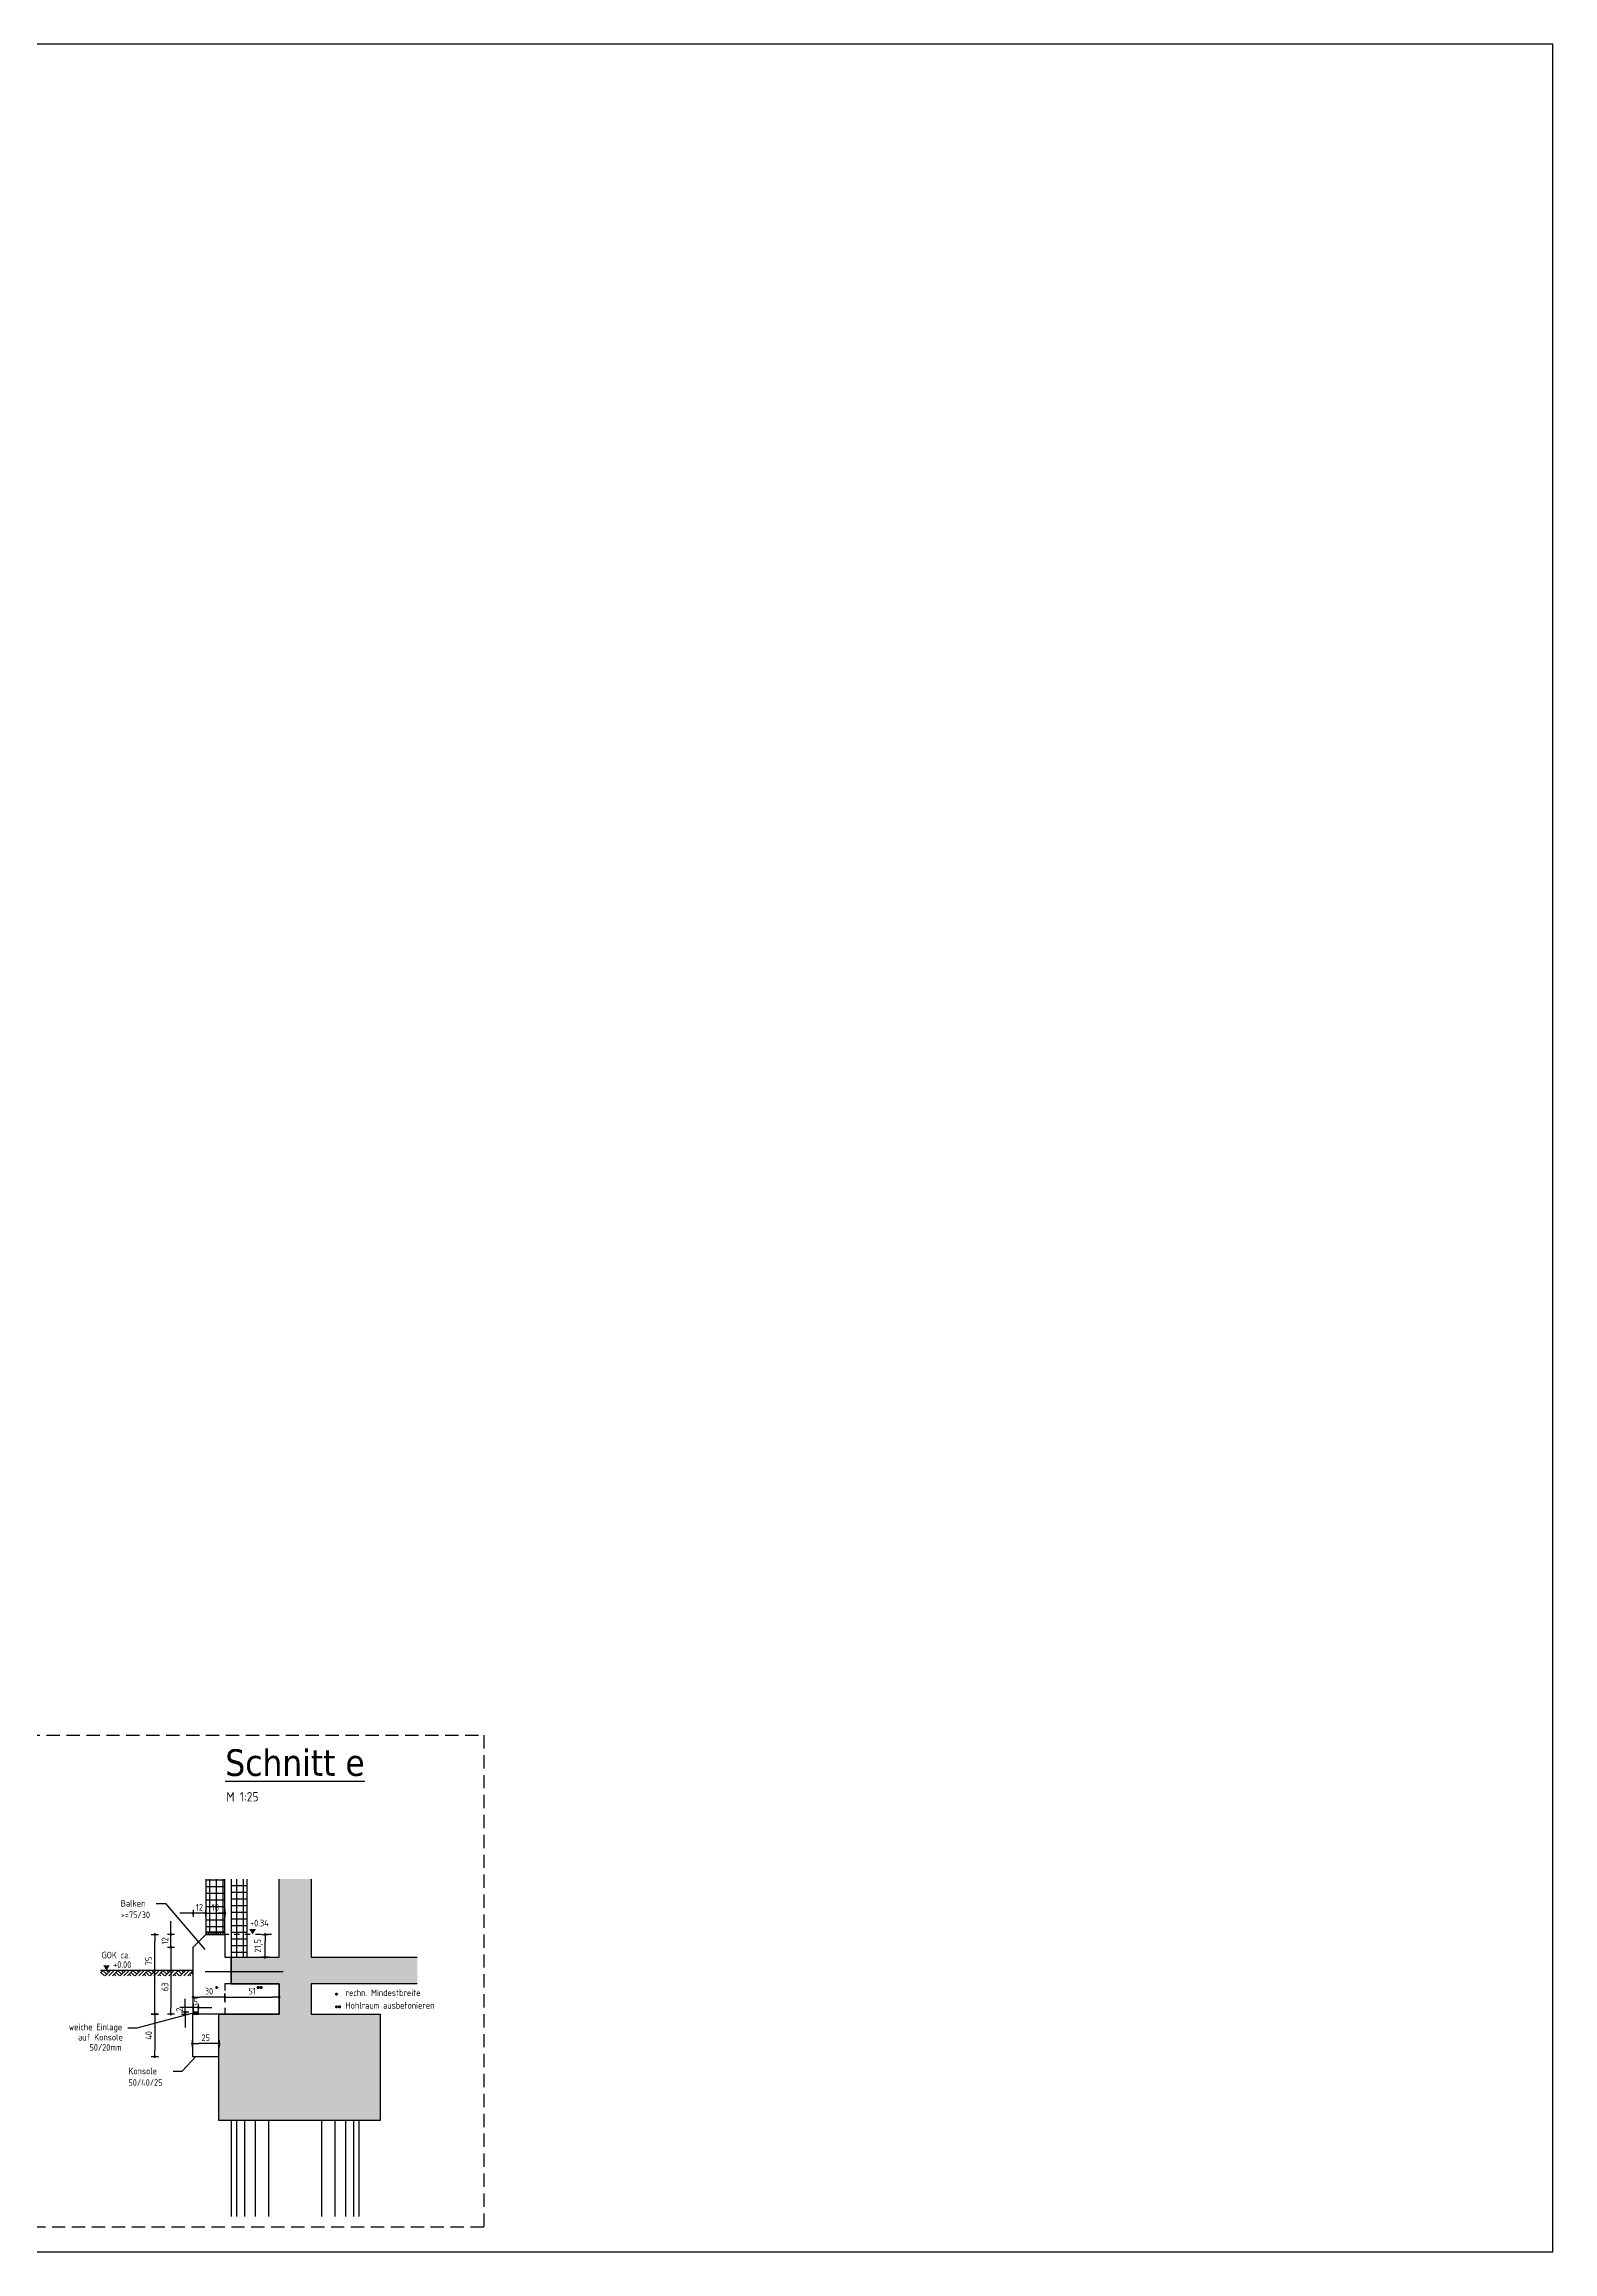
# Model space of a CAD drawing. Extents: x -17 to 300, y 24 to 138.
# Drawn here: x 271.89 to 300.28, y 96.59 to 138.14 of the extents above; entities that cross this region are included whole.
import ezdxf

# ---------------------------------------------------------------- set-up
doc = ezdxf.new("R2010")
doc.units = 0
doc.header["$LTSCALE"] = 0.5
doc.header["$MEASUREMENT"] = 0
doc.header["$PDMODE"] = 2
for name, pattern in [('AUSGEZOGEN', [1000.01, 1000, 0.01]), ('DOT', [0.175, 0.05, -0.125]), ('HIDDEN', [0.375, 0.25, -0.125]), ('STRICHLINIE', [0.75, 0.5, -0.25])]:
    doc.linetypes.add(name, pattern=pattern)
doc.layers.get('Defpoints').update_dxf_attribs({"linetype": 'CONTINUOUS'})
doc.layers.add('ANSICHTSFENSTER', color=7, linetype='CONTINUOUS', plot=False)
for name, color, linetype in [('BET-SCHN', 6, 'CONTINUOUS'), ('BETON', 7, 'CONTINUOUS'), ('DETAIL', 7, 'CONTINUOUS'), ('FASSADE', 115, 'CONTINUOUS'), ('koten', 7, 'CONTINUOUS'), ('Magerbeton', 9, 'CONTINUOUS'), ('MASSE', 7, 'CONTINUOUS'), ('SCHRAFF', 7, 'CONTINUOUS'), ('TEXT', 7, 'CONTINUOUS'), ('VERDECKT', 7, 'CONTINUOUS')]:
    doc.layers.add(name, color=color, linetype=linetype)
doc.styles.add('HELV', font='tahoma.ttf')
doc.styles.add('TXT', font='isocp.shx')
doc.dimstyles.new('DOT_I', dxfattribs={"dimscale": 0.5, "dimtxt": 0.25, "dimasz": 0.25, "dimexe": 0.1, "dimexo": 0.3, "dimgap": 0.1, "dimtad": 1, "dimdec": 3, "dimzin": 3, "dimtxsty": 'TXT', "dimblk": 'DOT', "dimblk1": 'DOT', "dimblk2": 'DOT', "dimsah": 1, "dimcen": 0.1, "dimse1": 1, "dimse2": 1, "dimazin": 0, "dimtfac": 1, "dimtdec": 4, "dimtix": 1, "dimtmove": 2, "dimatfit": 3, "dimldrblk": 'DOT', "dimfxl": 0, "dimtvp": 1, "dimtolj": 1, "dimtzin": 0, "dimarcsym": 0})

# ---------------------------------------------------------------- blocks, each defined once
blk = doc.blocks.new('DOT')
at = {"layer": 'MASSE', "color": 7, "linetype": 'Continuous'}
for p, q in [((0, 0), (-1, 0)), ((0, 0.54), (0, -0.54))]:
    blk.add_line(p, q, dxfattribs=at)
at = {"layer": 'MASSE', "color": 7, "linetype": 'Continuous', "const_width": 0.2}
blk.add_lwpolyline([(-0.1, 0, 1), (0.1, 0, 1)], format="xyb", close=True, dxfattribs=at)
blk = doc.blocks.new('*D113')
at = {"layer": 'Defpoints', "color": 0, "linetype": 'AUSGEZOGEN', "transparency": 16777216}
for p in [(274.688, 101.387), (274.688, 101.387), (275.288, 101.387)]:
    blk.add_point(p, dxfattribs=at)
at = {"layer": 'MASSE', "color": 0, "linetype": 'AUSGEZOGEN', "lineweight": -2, "transparency": 16777216}
blk.add_line((275.163, 101.387), (274.813, 101.387), dxfattribs=at)
at = {"layer": 'MASSE', "color": 0, "linetype": 'AUSGEZOGEN', "lineweight": -2, "transparency": 16777216, "xscale": 0.125, "yscale": 0.125, "zscale": 0.125, "rotation": 180}
blk.add_blockref('DOT', (274.688, 101.387), dxfattribs=at)
at = {"layer": 'MASSE', "color": 0, "linetype": 'AUSGEZOGEN', "lineweight": -2, "transparency": 16777216, "xscale": 0.125, "yscale": 0.125, "zscale": 0.125}
blk.add_blockref('DOT', (275.288, 101.387), dxfattribs=at)
at = {"layer": 'MASSE', "color": 0, "linetype": 'AUSGEZOGEN', "transparency": 16777216, "insert": (274.988, 101.5), "char_height": 0.125, "attachment_point": 5, "style": 'TXT'}
blk.add_mtext('\\A1;30', dxfattribs=at)
blk = doc.blocks.new('*D114')
at = {"layer": 'Defpoints', "color": 0, "linetype": 'AUSGEZOGEN', "transparency": 16777216}
for p in [(275.288, 101.387), (276.308, 101.387), (276.308, 101.387)]:
    blk.add_point(p, dxfattribs=at)
at = {"layer": 'MASSE', "color": 0, "linetype": 'AUSGEZOGEN', "lineweight": -2, "transparency": 16777216}
blk.add_line((275.413, 101.387), (276.183, 101.387), dxfattribs=at)
at = {"layer": 'MASSE', "color": 0, "linetype": 'AUSGEZOGEN', "lineweight": -2, "transparency": 16777216, "xscale": 0.125, "yscale": 0.125, "zscale": 0.125, "rotation": 180}
blk.add_blockref('DOT', (275.288, 101.387), dxfattribs=at)
at = {"layer": 'MASSE', "color": 0, "linetype": 'AUSGEZOGEN', "lineweight": -2, "transparency": 16777216, "xscale": 0.125, "yscale": 0.125, "zscale": 0.125}
blk.add_blockref('DOT', (276.308, 101.387), dxfattribs=at)
at = {"layer": 'MASSE', "color": 0, "linetype": 'AUSGEZOGEN', "transparency": 16777216, "insert": (275.798, 101.5), "char_height": 0.125, "attachment_point": 5, "style": 'TXT'}
blk.add_mtext('\\A1;51', dxfattribs=at)
blk = doc.blocks.new('*D115')
at = {"layer": 'Defpoints', "color": 0, "linetype": 'AUSGEZOGEN', "transparency": 16777216}
for p in [(273.967, 101.067), (273.967, 100.267), (273.967, 100.267)]:
    blk.add_point(p, dxfattribs=at)
at = {"layer": 'MASSE', "color": 0, "linetype": 'AUSGEZOGEN', "lineweight": -2, "transparency": 16777216}
blk.add_line((273.967, 100.942), (273.967, 100.392), dxfattribs=at)
at = {"layer": 'MASSE', "color": 0, "linetype": 'AUSGEZOGEN', "lineweight": -2, "transparency": 16777216, "xscale": 0.125, "yscale": 0.125, "zscale": 0.125}
for p, rotation in [((273.967, 101.067), 90), ((273.967, 100.267), 270)]:
    blk.add_blockref('DOT', p, dxfattribs=dict(at, rotation=rotation))
at = {"layer": 'MASSE', "color": 0, "linetype": 'AUSGEZOGEN', "transparency": 16777216, "insert": (273.855, 100.667), "char_height": 0.125, "attachment_point": 5, "rotation": 90, "style": 'TXT'}
blk.add_mtext('\\A1;40', dxfattribs=at)
blk = doc.blocks.new('*D116')
at = {"layer": 'Defpoints', "color": 0, "linetype": 'AUSGEZOGEN', "transparency": 16777216}
for p in [(273.967, 102.567), (273.967, 102.567), (273.967, 101.067)]:
    blk.add_point(p, dxfattribs=at)
at = {"layer": 'MASSE', "color": 0, "linetype": 'AUSGEZOGEN', "lineweight": -2, "transparency": 16777216}
blk.add_line((273.967, 101.192), (273.967, 102.442), dxfattribs=at)
at = {"layer": 'MASSE', "color": 0, "linetype": 'AUSGEZOGEN', "lineweight": -2, "transparency": 16777216, "xscale": 0.125, "yscale": 0.125, "zscale": 0.125}
for p, rotation in [((273.967, 102.567), 90), ((273.967, 101.067), 270)]:
    blk.add_blockref('DOT', p, dxfattribs=dict(at, rotation=rotation))
at = {"layer": 'MASSE', "color": 0, "linetype": 'AUSGEZOGEN', "transparency": 16777216, "insert": (273.855, 102.068), "char_height": 0.125, "attachment_point": 5, "rotation": 90, "style": 'TXT'}
blk.add_mtext('\\A1;75', dxfattribs=at)
blk = doc.blocks.new('*D144')
at = {"layer": 'Defpoints', "color": 0, "linetype": 'AUSGEZOGEN', "transparency": 16777216}
for p in [(274.272, 102.327), (274.272, 101.067), (274.272, 101.067)]:
    blk.add_point(p, dxfattribs=at)
at = {"layer": 'MASSE', "color": 0, "linetype": 'AUSGEZOGEN', "lineweight": -2, "transparency": 16777216}
blk.add_line((274.272, 102.202), (274.272, 101.192), dxfattribs=at)
at = {"layer": 'MASSE', "color": 0, "linetype": 'AUSGEZOGEN', "lineweight": -2, "transparency": 16777216, "xscale": 0.125, "yscale": 0.125, "zscale": 0.125}
for p, rotation in [((274.272, 102.327), 90), ((274.272, 101.067), 270)]:
    blk.add_blockref('DOT', p, dxfattribs=dict(at, rotation=rotation))
at = {"layer": 'MASSE', "color": 0, "linetype": 'AUSGEZOGEN', "transparency": 16777216, "insert": (274.16, 101.58), "char_height": 0.125, "attachment_point": 5, "rotation": 90, "style": 'TXT'}
blk.add_mtext('\\A1;63', dxfattribs=at)
blk = doc.blocks.new('*D145')
at = {"layer": 'Defpoints', "color": 0, "linetype": 'AUSGEZOGEN', "transparency": 16777216}
for p in [(274.272, 102.567), (274.272, 102.567), (274.272, 102.327)]:
    blk.add_point(p, dxfattribs=at)
at = {"layer": 'MASSE', "color": 0, "linetype": 'AUSGEZOGEN', "lineweight": -2, "transparency": 16777216}
for p, q in [((274.272, 102.692), (274.272, 102.817)), ((274.272, 102.327), (274.272, 102.567)), ((274.272, 102.202), (274.272, 102.077))]:
    blk.add_line(p, q, dxfattribs=at)
at = {"layer": 'MASSE', "color": 0, "linetype": 'AUSGEZOGEN', "lineweight": -2, "transparency": 16777216, "xscale": 0.125, "yscale": 0.125, "zscale": 0.125}
for p, rotation in [((274.272, 102.567), 270), ((274.272, 102.327), 90)]:
    blk.add_blockref('DOT', p, dxfattribs=dict(at, rotation=rotation))
at = {"layer": 'MASSE', "color": 0, "linetype": 'AUSGEZOGEN', "transparency": 16777216, "insert": (274.16, 102.447), "char_height": 0.125, "attachment_point": 5, "rotation": 90, "style": 'TXT'}
blk.add_mtext('\\A1;12', dxfattribs=at)
blk = doc.blocks.new('*D157')
at = {"layer": 'Defpoints', "color": 0, "linetype": 'AUSGEZOGEN', "transparency": 16777216}
for p in [(274.688, 102.966), (274.688, 102.966), (274.928, 102.966)]:
    blk.add_point(p, dxfattribs=at)
at = {"layer": 'MASSE', "color": 0, "linetype": 'AUSGEZOGEN', "lineweight": -2, "transparency": 16777216}
for p, q in [((274.563, 102.966), (274.438, 102.966)), ((274.928, 102.966), (274.688, 102.966)), ((275.053, 102.966), (275.178, 102.966))]:
    blk.add_line(p, q, dxfattribs=at)
at = {"layer": 'MASSE', "color": 0, "linetype": 'AUSGEZOGEN', "lineweight": -2, "transparency": 16777216, "xscale": 0.125, "yscale": 0.125, "zscale": 0.125}
blk.add_blockref('DOT', (274.688, 102.966), dxfattribs=at)
at = {"layer": 'MASSE', "color": 0, "linetype": 'AUSGEZOGEN', "lineweight": -2, "transparency": 16777216, "xscale": 0.125, "yscale": 0.125, "zscale": 0.125, "rotation": 180}
blk.add_blockref('DOT', (274.928, 102.966), dxfattribs=at)
at = {"layer": 'MASSE', "color": 0, "linetype": 'AUSGEZOGEN', "transparency": 16777216, "insert": (274.808, 103.079), "char_height": 0.125, "attachment_point": 5, "style": 'TXT'}
blk.add_mtext('\\A1;12', dxfattribs=at)
blk = doc.blocks.new('*D158')
at = {"layer": 'Defpoints', "color": 0, "linetype": 'AUSGEZOGEN', "transparency": 16777216}
for p in [(274.928, 102.966), (275.288, 102.966), (275.288, 102.966)]:
    blk.add_point(p, dxfattribs=at)
at = {"layer": 'MASSE', "color": 0, "linetype": 'AUSGEZOGEN', "lineweight": -2, "transparency": 16777216}
blk.add_line((275.053, 102.966), (275.163, 102.966), dxfattribs=at)
at = {"layer": 'MASSE', "color": 0, "linetype": 'AUSGEZOGEN', "lineweight": -2, "transparency": 16777216, "xscale": 0.125, "yscale": 0.125, "zscale": 0.125, "rotation": 180}
blk.add_blockref('DOT', (274.928, 102.966), dxfattribs=at)
at = {"layer": 'MASSE', "color": 0, "linetype": 'AUSGEZOGEN', "lineweight": -2, "transparency": 16777216, "xscale": 0.125, "yscale": 0.125, "zscale": 0.125}
blk.add_blockref('DOT', (275.288, 102.966), dxfattribs=at)
at = {"layer": 'MASSE', "color": 0, "linetype": 'AUSGEZOGEN', "transparency": 16777216, "insert": (275.108, 103.079), "char_height": 0.125, "attachment_point": 5, "style": 'TXT'}
blk.add_mtext('\\A1;18', dxfattribs=at)
blk = doc.blocks.new('*D161')
at = {"layer": 'Defpoints', "color": 0, "linetype": 'AUSGEZOGEN', "transparency": 16777216}
for p in [(276.043, 102.567), (276.043, 102.567), (276.043, 102.137)]:
    blk.add_point(p, dxfattribs=at)
at = {"layer": 'MASSE', "color": 0, "linetype": 'AUSGEZOGEN', "lineweight": -2, "transparency": 16777216}
blk.add_line((276.043, 102.262), (276.043, 102.442), dxfattribs=at)
at = {"layer": 'MASSE', "color": 0, "linetype": 'AUSGEZOGEN', "lineweight": -2, "transparency": 16777216, "xscale": 0.125, "yscale": 0.125, "zscale": 0.125}
for p, rotation in [((276.043, 102.567), 90), ((276.043, 102.137), 270)]:
    blk.add_blockref('DOT', p, dxfattribs=dict(at, rotation=rotation))
at = {"layer": 'MASSE', "color": 0, "linetype": 'AUSGEZOGEN', "transparency": 16777216, "insert": (275.921, 102.352), "char_height": 0.125, "attachment_point": 5, "rotation": 90, "style": 'TXT'}
blk.add_mtext('\\A1;21,5', dxfattribs=at)
blk = doc.blocks.new('okrd_o')
at = {"layer": 'koten', "color": 7, "linetype": 'Continuous'}
blk.add_solid([(-0.125, 0.202), (0.125, 0.202), (0, 0)], dxfattribs=at)
at = {"layer": 'koten', "style": 'TXT'}
blk.add_attdef('OKRD', (0.25, 0.1), '', height=0.25, dxfattribs=at)
blk = doc.blocks.new('*D264')
at = {"layer": 'Defpoints', "color": 0, "linetype": 'AUSGEZOGEN', "transparency": 16777216}
for p in [(274.676, 100.512), (274.676, 100.512), (275.176, 100.512)]:
    blk.add_point(p, dxfattribs=at)
at = {"layer": 'MASSE', "color": 0, "linetype": 'AUSGEZOGEN', "lineweight": -2, "transparency": 16777216}
blk.add_line((275.051, 100.512), (274.801, 100.512), dxfattribs=at)
at = {"layer": 'MASSE', "color": 0, "linetype": 'AUSGEZOGEN', "lineweight": -2, "transparency": 16777216, "xscale": 0.125, "yscale": 0.125, "zscale": 0.125, "rotation": 180}
blk.add_blockref('DOT', (274.676, 100.512), dxfattribs=at)
at = {"layer": 'MASSE', "color": 0, "linetype": 'AUSGEZOGEN', "lineweight": -2, "transparency": 16777216, "xscale": 0.125, "yscale": 0.125, "zscale": 0.125}
blk.add_blockref('DOT', (275.176, 100.512), dxfattribs=at)
at = {"layer": 'MASSE', "color": 0, "linetype": 'AUSGEZOGEN', "transparency": 16777216, "insert": (274.926, 100.624), "char_height": 0.125, "attachment_point": 5, "style": 'TXT'}
blk.add_mtext('\\A1;25', dxfattribs=at)
blk = doc.blocks.new('Stern')
at = {"layer": 'MASSE', "color": 7, "linetype": 'AUSGEZOGEN'}
for p, q in [((-0.025, 0), (0.025, 0)), ((0.018, -0.018), (-0.018, 0.018)), ((-0.018, -0.018), (0.018, 0.018)), ((0, -0.025), (0, 0.025))]:
    blk.add_line(p, q, dxfattribs=at)
blk = doc.blocks.new('2Stern')
at = {"layer": 'MASSE', "color": 7, "linetype": 'AUSGEZOGEN'}
for p in [(0, 0), (0.056, 0)]:
    blk.add_blockref('Stern', p, dxfattribs=at)
blk = doc.blocks.new('*D265')
at = {"layer": 'Defpoints', "color": 0, "linetype": 'AUSGEZOGEN', "transparency": 16777216}
for p in [(274.688, 101.192), (274.688, 101.192), (274.788, 101.192)]:
    blk.add_point(p, dxfattribs=at)
at = {"layer": 'MASSE', "color": 0, "linetype": 'AUSGEZOGEN', "lineweight": -2, "transparency": 16777216}
for p, q in [((274.563, 101.192), (274.438, 101.192)), ((274.788, 101.192), (274.688, 101.192)), ((274.913, 101.192), (275.038, 101.192))]:
    blk.add_line(p, q, dxfattribs=at)
at = {"layer": 'MASSE', "color": 0, "linetype": 'AUSGEZOGEN', "lineweight": -2, "transparency": 16777216, "xscale": 0.125, "yscale": 0.125, "zscale": 0.125}
blk.add_blockref('DOT', (274.688, 101.192), dxfattribs=at)
at = {"layer": 'MASSE', "color": 0, "linetype": 'AUSGEZOGEN', "lineweight": -2, "transparency": 16777216, "xscale": 0.125, "yscale": 0.125, "zscale": 0.125, "rotation": 180}
blk.add_blockref('DOT', (274.788, 101.192), dxfattribs=at)
at = {"layer": 'MASSE', "color": 0, "linetype": 'AUSGEZOGEN', "transparency": 16777216, "insert": (274.738, 101.304), "char_height": 0.125, "attachment_point": 5, "style": 'TXT'}
blk.add_mtext('\\A1;5', dxfattribs=at)
blk = doc.blocks.new('*D266')
at = {"layer": 'Defpoints', "color": 0, "linetype": 'AUSGEZOGEN', "transparency": 16777216}
for p in [(274.54, 101.107), (274.54, 101.067), (274.54, 101.067)]:
    blk.add_point(p, dxfattribs=at)
at = {"layer": 'MASSE', "color": 0, "linetype": 'AUSGEZOGEN', "lineweight": -2, "transparency": 16777216}
for p, q in [((274.54, 101.232), (274.54, 101.357)), ((274.54, 101.107), (274.54, 101.067)), ((274.54, 100.942), (274.54, 100.817))]:
    blk.add_line(p, q, dxfattribs=at)
at = {"layer": 'MASSE', "color": 0, "linetype": 'AUSGEZOGEN', "lineweight": -2, "transparency": 16777216, "xscale": 0.125, "yscale": 0.125, "zscale": 0.125}
for p, rotation in [((274.54, 101.107), 270), ((274.54, 101.067), 90)]:
    blk.add_blockref('DOT', p, dxfattribs=dict(at, rotation=rotation))
at = {"layer": 'MASSE', "color": 0, "linetype": 'AUSGEZOGEN', "transparency": 16777216, "insert": (274.431, 101.152), "char_height": 0.125, "attachment_point": 5, "rotation": 90, "style": 'TXT'}
blk.add_mtext('\\A1;2', dxfattribs=at)

msp = doc.modelspace()

# ---------------------------------------------------------------- hatches: boundary and pattern name
at = {"layer": 'MASSE', "linetype": 'AUSGEZOGEN'}
h = msp.add_hatch(dxfattribs=at)
h.set_pattern_fill('ANSI37', color=8, angle=45, style=0, double=1)
h.set_pattern_definition([(90, (-226.1186, 9.34438), (-0.125, 0), []), (180, (-226.1186, 9.34438), (-1e-17, -0.125), [])])
h.paths.add_polyline_path([(275.2877, 103.6085), (274.9277, 103.6085), (274.9277, 102.6075), (275.2877, 102.6075)])
at = {"layer": 'MASSE', "linetype": 'AUSGEZOGEN', "transparency": 33554687}
msp.add_hatch(color=11, dxfattribs=at).paths.add_polyline_path([(276.9077, 103.6085), (276.3077, 103.6085), (276.3077, 102.1375), (275.4077, 102.1375), (275.4077, 101.6375), (276.3077, 101.6375), (276.3077, 101.0675), (275.1757, 101.0675), (275.1757, 99.0675), (278.2077, 99.0675), (278.2077, 101.0675), (276.9077, 101.0675), (276.9077, 101.6375), (278.9077, 101.6375), (278.9077, 102.1375), (276.9077, 102.1375)])
at = {"layer": 'MASSE', "linetype": 'AUSGEZOGEN'}
h = msp.add_hatch(dxfattribs=at)
h.set_pattern_fill('ANSI37', color=9, angle=45, style=0, double=1)
h.set_pattern_definition([(90, (-215.8637, 4.48639), (-0.125, 0), []), (180, (-215.8637, 4.48639), (-1e-17, -0.125), [])])
h.paths.add_polyline_path([(275.7077, 103.6085), (275.4077, 103.6085), (275.4077, 102.1375), (275.7077, 102.1375)])
at = {"layer": 'TEXT', "linetype": 'AUSGEZOGEN'}
h = msp.add_hatch(dxfattribs=at)
h.set_pattern_fill('ANSI36', color=9, scale=0.25, style=0, double=1)
h.set_pattern_definition([(45, (30.438672, 68.491837), (0.016572815, 0.060766989), [0.078125, -0.015625, 0, -0.015625])])
h.paths.add_polyline_path([(274.9277, 102.5675), (275.2877, 102.5675), (275.2877, 102.6075), (274.9277, 102.6075)])

# ---------------------------------------------------------------- linework, layer by layer
at = {"layer": 'ANSICHTSFENSTER', "color": 2, "linetype": 'AUSGEZOGEN'}
msp.add_lwpolyline([(231.6266, 96.5937), (300.2766, 96.5937), (300.2766, 138.1437), (231.6266, 138.1437)], close=True, dxfattribs=at)
at = {"layer": 'BET-SCHN', "color": 8}
for points in [[(278.9077, 101.6375), (276.9077, 101.6375), (276.9077, 101.0675), (278.2077, 101.0675), (278.2077, 99.0675), (275.1757, 99.0675), (275.1757, 101.0675), (276.3077, 101.0675), (276.3077, 101.6375), (275.4077, 101.6375), (275.4077, 102.1375), (276.3077, 102.1375), (276.3077, 103.6085)], [(276.9077, 103.6085), (276.9077, 102.1375), (278.9077, 102.1375)]]:
    msp.add_lwpolyline(points, dxfattribs=at)
at = {"layer": 'BETON', "color": 9, "linetype": 'AUSGEZOGEN'}
for p, q in [((275.4077, 99.0675), (275.4077, 97.2592)), ((275.5077, 99.0675), (275.5077, 97.2592)), ((275.6577, 99.0675), (275.6577, 97.2592)), ((275.8577, 99.0675), (275.8577, 97.2592)), ((276.1077, 99.0675), (276.1077, 97.2592)), ((277.1077, 99.0675), (277.1077, 97.2592)), ((277.3577, 99.0675), (277.3577, 97.2592)), ((277.5577, 99.0675), (277.5577, 97.2592)), ((277.7077, 99.0675), (277.7077, 97.2592)), ((277.8077, 99.0675), (277.8077, 97.2592))]:
    msp.add_line(p, q, dxfattribs=at)
msp.add_lwpolyline([(275.4077, 103.6085), (275.4077, 102.1375), (275.7077, 102.1375), (275.7077, 103.6085)], dxfattribs=at)
at = {"layer": 'BETON', "color": 6, "linetype": 'AUSGEZOGEN'}
for points in [[(275.2877, 102.1375), (275.4077, 102.1375), (275.4077, 101.6375), (276.3077, 101.6375), (276.3077, 101.0675), (274.7877, 101.0675), (274.7877, 101.1075), (274.6877, 101.1075), (274.6877, 102.3275), (274.9277, 102.5675), (275.2877, 102.5675)], [(274.6757, 100.2675), (275.1757, 100.2675), (275.1757, 101.0675), (274.6757, 101.0675)]]:
    msp.add_lwpolyline(points, close=True, dxfattribs=at)
at = {"layer": 'DETAIL', "color": 102, "linetype": 'STRICHLINIE'}
msp.add_lwpolyline([(232.5562, 97.059), (232.5562, 106.318), (280.1588, 106.318), (280.1588, 97.059)], close=True, dxfattribs=at)
at = {"layer": 'FASSADE'}
for p, q in [((274.6877, 101.1075), (274.7877, 101.0675)), ((274.7877, 101.1075), (274.6877, 101.0675))]:
    msp.add_line(p, q, dxfattribs=at)
msp.add_lwpolyline([(274.6877, 101.0675), (274.7877, 101.0675), (274.7877, 101.1075), (274.6877, 101.1075)], close=True, dxfattribs=at)
at = {"layer": 'Magerbeton', "linetype": 'AUSGEZOGEN'}
msp.add_lwpolyline([(274.9277, 102.5675), (275.2877, 102.5675), (275.2877, 102.6075), (274.9277, 102.6075)], close=True, dxfattribs=at)
at = {"layer": 'MASSE', "color": 9, "linetype": 'DOT'}
msp.add_line((276.1608, 102.5675), (275.2877, 102.5675), dxfattribs=at)
at = {"layer": 'MASSE', "color": 7, "linetype": 'AUSGEZOGEN'}
msp.add_line((276.3812, 101.8614), (274.9152, 101.8614), dxfattribs=at)
msp.add_lwpolyline([(274.9277, 103.6085), (274.9277, 102.6075), (275.2877, 102.6075), (275.2877, 103.6085)], dxfattribs=at)
at = {"layer": 'SCHRAFF', "color": 9, "linetype": 'AUSGEZOGEN'}
for p, q in [((272.9906, 101.8875), (272.9465, 101.8433)), ((272.9553, 101.8521), (273.0199, 101.7875)), ((272.9906, 101.8875), (273.0614, 101.8168)), ((273.1321, 101.8875), (273.0321, 101.7875)), ((273.0614, 101.8875), (273.0967, 101.8521)), ((273.2028, 101.8875), (273.1028, 101.7875)), ((273.2735, 101.8875), (273.1735, 101.7875)), ((273.2028, 101.8168), (273.2321, 101.7875)), ((273.2381, 101.8521), (273.3028, 101.7875)), ((273.2735, 101.8875), (273.3442, 101.8168)), ((273.4149, 101.8875), (273.3149, 101.7875)), ((273.3442, 101.8875), (273.3796, 101.8521)), ((273.4856, 101.8875), (273.3856, 101.7875)), ((273.5563, 101.8875), (273.4563, 101.7875)), ((273.4856, 101.8168), (273.5149, 101.7875)), ((273.521, 101.8521), (273.5856, 101.7875)), ((273.5563, 101.8875), (273.627, 101.8168)), ((273.6978, 101.8875), (273.5978, 101.7875)), ((273.627, 101.8875), (273.6624, 101.8521)), ((273.7685, 101.8875), (273.6685, 101.7875)), ((273.8392, 101.8875), (273.7392, 101.7875)), ((273.7685, 101.8168), (273.7978, 101.7875)), ((273.8038, 101.8521), (273.8685, 101.7875)), ((273.8392, 101.8875), (273.9099, 101.8168)), ((273.9806, 101.8875), (273.8806, 101.7875)), ((273.9099, 101.8875), (273.9452, 101.8521)), ((274.0513, 101.8875), (273.9513, 101.7875)), ((274.122, 101.8875), (274.022, 101.7875)), ((274.0513, 101.8168), (274.0806, 101.7875)), ((274.0867, 101.8521), (274.1513, 101.7875)), ((274.122, 101.8875), (274.1927, 101.8168)), ((274.2634, 101.8875), (274.1634, 101.7875)), ((274.1927, 101.8875), (274.2281, 101.8521)), ((274.3342, 101.8875), (274.2342, 101.7875)), ((274.4049, 101.8875), (274.3049, 101.7875)), ((274.3342, 101.8168), (274.3634, 101.7875)), ((274.3695, 101.8521), (274.4342, 101.7875)), ((274.4049, 101.8875), (274.4756, 101.8168)), ((274.5463, 101.8875), (274.4463, 101.7875)), ((274.4756, 101.8875), (274.5109, 101.8521)), ((274.617, 101.8875), (274.517, 101.7875)), ((274.6877, 101.8875), (274.5877, 101.7875)), ((274.617, 101.8168), (274.6463, 101.7875)), ((274.6523, 101.8521), (274.6877, 101.8168))]:
    msp.add_line(p, q, dxfattribs=at)
at = {"layer": 'TEXT', "color": 7, "linetype": 'AUSGEZOGEN'}
msp.add_line((274.6877, 101.8875), (272.9465, 101.8875), dxfattribs=at)
for points in [[(273.9913, 103.1497), (274.1662, 103.1497), (274.9083, 102.2868)], [(273.4597, 100.8084), (273.6347, 100.8084), (274.7377, 101.1075)], [(274.311, 99.9932), (274.4859, 99.9932), (274.7401, 100.2675)]]:
    msp.add_lwpolyline(points, dxfattribs=at)
at = {"layer": 'VERDECKT', "color": 7, "linetype": 'HIDDEN'}
msp.add_lwpolyline([(275.4077, 101.6375), (275.2877, 101.6375), (275.2877, 101.0675)], dxfattribs=at)

# ---------------------------------------------------------------- block references
at = {"layer": 'koten', "color": 7, "linetype": 'AUSGEZOGEN'}
ref = msp.add_blockref('okrd_o', (275.8087, 102.5675), dxfattribs=dict(at, xscale=0.5, yscale=0.5, zscale=0.5))
ref.add_attrib('OKRD', '+0.34', (275.761, 102.7188), dxfattribs={"height": 0.125, "style": 'TXT'})
at = {"layer": 'koten', "color": 7, "linetype": 'AUSGEZOGEN', "xscale": 0.5, "yscale": 0.5, "zscale": 0.5}
msp.add_blockref('okrd_o', (273.0594, 101.8875), dxfattribs=at).add_auto_attribs({'OKRD': '+0.00'})
at = {"layer": 'MASSE', "color": 7, "linetype": 'AUSGEZOGEN'}
for name, p in [('Stern', (275.1323, 101.5675)), ('2Stern', (275.9126, 101.5675)), ('Stern', (277.3894, 101.4448)), ('2Stern', (277.3894, 101.2073))]:
    msp.add_blockref(name, p, dxfattribs=at)

# ---------------------------------------------------------------- texts
at = {"layer": 'koten', "color": 7, "linetype": 'AUSGEZOGEN', "style": 'TXT'}
msp.add_text('GOK ca.', height=0.125, dxfattribs=at).set_placement((272.9684, 102.1158))
at = {"layer": 'TEXT', "color": 6, "linetype": 'AUSGEZOGEN', "style": 'HELV'}
msp.add_text('%%USchnitt e', height=0.5, dxfattribs=at).set_placement((275.2949, 105.5518))
at = {"layer": 'TEXT', "color": 1, "linetype": 'AUSGEZOGEN', "style": 'TXT'}
msp.add_text('M 1:25', height=0.175, dxfattribs=at).set_placement((275.3144, 105.0715))
at = {"layer": 'TEXT', "color": 7, "linetype": 'AUSGEZOGEN', "style": 'TXT'}
for s, p in [('Balken', (273.3281, 103.0912)), ('>=75/30', (273.3281, 102.8743)), ('rechn. Mindestbreite', (277.5549, 101.4067)), ('Hohlraum ausbetonieren', (277.5549, 101.1692)), ('weiche Einlage', (272.3481, 100.7638)), ('auf Konsole', (272.5236, 100.5713)), ('50/20mm', (272.7384, 100.3789)), ('50/40/25', (273.4714, 99.7179)), ('Konsole', (273.4714, 99.9348))]:
    msp.add_text(s, height=0.125, dxfattribs=at).set_placement(p)

# ---------------------------------------------------------------- dimensions: what is measured, and where the dimension line sits
at = {"layer": 'MASSE', "color": 7, "linetype": 'AUSGEZOGEN'}
for base, p1, p2, picture, middle in [((274.6877, 102.9662), (274.9277, 102.9662), (274.6877, 102.9662), '*D157', (274.8077, 103.0788)), ((275.2877, 102.9662), (274.9277, 102.9662), (275.2877, 102.9662), '*D158', (275.1077, 103.0787)), ((274.6877, 101.1917), (274.7877, 101.1917), (274.6877, 101.1917), '*D265', (274.7377, 101.3042)), ((274.6877, 101.3871), (275.2877, 101.3871), (274.6877, 101.3871), '*D113', (274.9877, 101.4996)), ((276.3077, 101.3871), (275.2877, 101.3871), (276.3077, 101.3871), '*D114', (275.7977, 101.4996)), ((274.6757, 100.5118), (275.1757, 100.5118), (274.6757, 100.5118), '*D264', (274.9257, 100.6243))]:
    dim = msp.add_linear_dim(base=base, p1=p1, p2=p2, dimstyle='DOT_I', override={"dimdec": 0, "dimlfac": 50}, dxfattribs=at)
    dim.commit()
    dim.dimension.update_dxf_attribs({"geometry": picture, "text_midpoint": middle})
for base, p1, p2, override, picture, middle in [((274.2724, 102.5675), (274.2724, 102.3275), (274.2724, 102.5675), {"dimdec": 0, "dimlfac": 50}, '*D145', (274.1599, 102.4475)), ((276.0431, 102.5675), (276.0431, 102.1375), (276.0431, 102.5675), {"dimdec": 1, "dimlfac": 50}, '*D161', (275.9212, 102.3525)), ((273.9673, 100.2675), (273.9673, 101.0675), (273.9673, 100.2675), {"dimdec": 0, "dimlfac": 50}, '*D115', (273.8548, 100.6675))]:
    dim = msp.add_linear_dim(base=base, p1=p1, p2=p2, angle=90, dimstyle='DOT_I', override=override, dxfattribs=at)
    dim.commit()
    dim.dimension.update_dxf_attribs({"geometry": picture, "text_midpoint": middle})
for base, p1, p2, picture, middle in [((273.9673, 102.5675), (273.9673, 101.0675), (273.9673, 102.5675), '*D116', (273.8548, 102.0677)), ((274.2724, 101.0675), (274.2724, 102.3275), (274.2724, 101.0675), '*D144', (274.1599, 101.5798)), ((274.5402, 101.0675), (274.5402, 101.1075), (274.5402, 101.0675), '*D266', (274.4311, 101.1524))]:
    dim = msp.add_linear_dim(base=base, p1=p1, p2=p2, angle=90, dimstyle='DOT_I', override={"dimdec": 0, "dimlfac": 50}, dxfattribs=at)
    dim.commit()
    dim.dimension.update_dxf_attribs({"geometry": picture, "text_midpoint": middle, "dimtype": 160})

doc.saveas('drawing.dxf')
